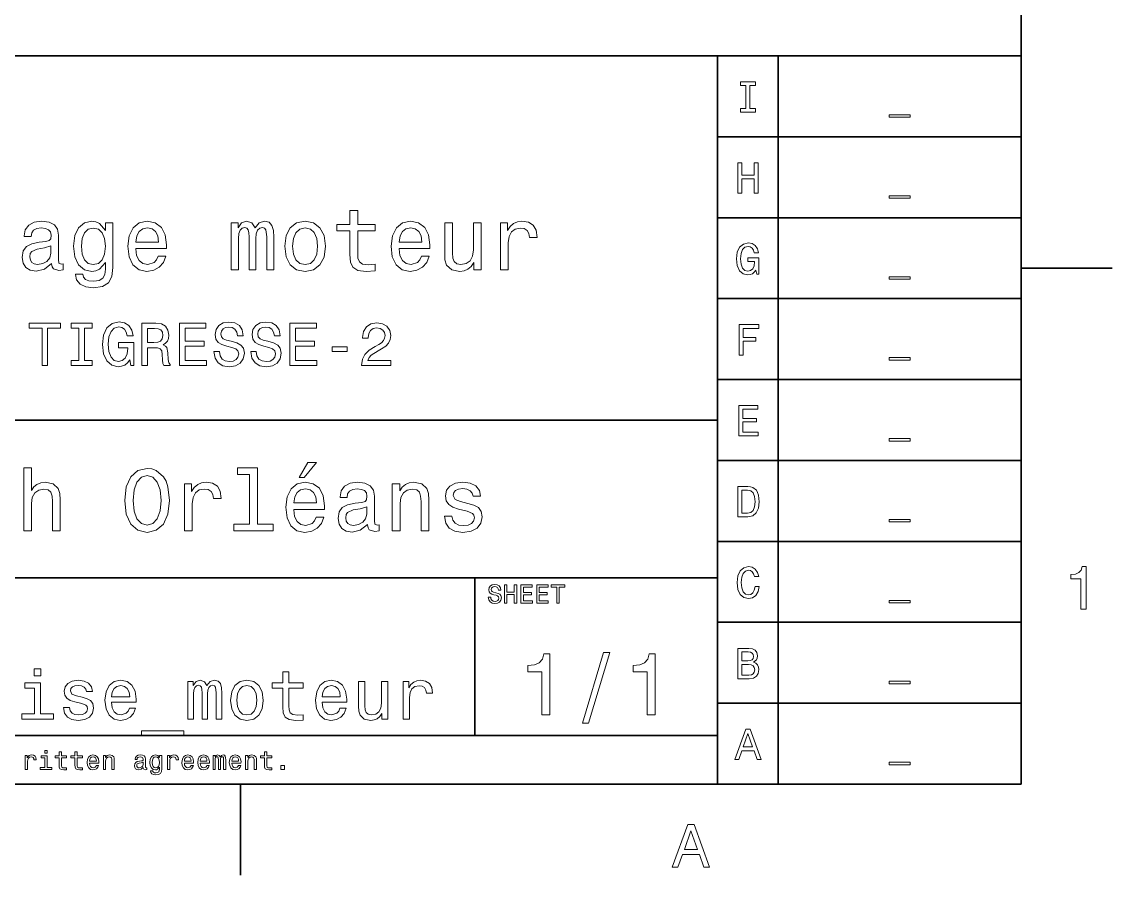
# Model space of a CAD drawing. Extents: x 0 to 297, y 0 to 210.
# Drawn here: x 204.7 to 294.5, y 2.5 to 72.8 of the extents above; entities that cross this region are included whole.
import ezdxf

# ---------------------------------------------------------------- set-up
doc = ezdxf.new("R2010")
doc.units = 0

msp = doc.modelspace()

# ---------------------------------------------------------------- linework, layer by layer
at = {"color": 7, "lineweight": 35}
for p, q in [((287, 10), (287, 200)), ((97, 70), (287, 70)), ((262, 10), (262, 70)), ((267, 10), (267, 70)), ((287, 70), (287, 10)), ((262, 63.333332), (287, 63.333332)), ((262, 56.666668), (287, 56.666668)), ((262, 50), (287, 50)), ((262, 43.333332), (287, 43.333332)), ((97, 40), (262, 40)), ((262, 36.666668), (287, 36.666668)), ((262, 30), (287, 30)), ((97, 27), (262, 27)), ((262, 23.333334), (287, 23.333334)), ((262, 16.666666), (287, 16.666666)), ((97, 14), (262, 14)), ((10, 10), (287, 10)), ((97, 10), (287, 10))]:
    msp.add_line(p, q, dxfattribs=at)
at = {"color": 7, "lineweight": 35, "ltscale": 0.1875}
for p, q in [((287, 52.5), (294.5, 52.5)), ((222.699997, 10), (222.699997, 2.5))]:
    msp.add_line(p, q, dxfattribs=at)
at = {"color": 7, "lineweight": 35, "ltscale": 0.325}
msp.add_line((242, 14), (242, 27), dxfattribs=at)
at = {"color": 7, "lineweight": 13}
for points in [[(264.33429, 65.659821), (263.873199, 65.659821), (263.873199, 65.357224), (265.126801, 65.357224), (265.126801, 65.659821), (264.66571, 65.659821), (264.66571, 67.554626), (265.126801, 67.554626), (265.126801, 67.857224), (263.873199, 67.857224), (263.873199, 67.554626), (264.33429, 67.554626)], [(276.132568, 65.140724), (276.132568, 64.938995), (277.867432, 64.938995), (277.867432, 65.140724)], [(263.664276, 58.690563), (263.999298, 58.690563), (263.999298, 59.864914), (265.000732, 59.864914), (265.000732, 58.690563), (265.332123, 58.690563), (265.332123, 61.190563), (265.000732, 61.190563), (265.000732, 60.171112), (263.999298, 60.171112), (263.999298, 61.190563), (263.664276, 61.190563)], [(276.132568, 58.474064), (276.132568, 58.272335), (277.867432, 58.272335), (277.867432, 58.474064)], [(231.719025, 55.579971), (231.719025, 53.64193), (231.762253, 53.015129), (231.963989, 52.582851), (232.367432, 52.330688), (233.05188, 52.244236), (233.801163, 52.280258), (233.801163, 52.827808), (233.253601, 52.78458), (232.7565, 52.842216), (232.489929, 53.022331), (232.374649, 53.324928), (232.353027, 53.75), (232.353027, 55.579971), (233.801163, 55.579971), (233.801163, 56.120316), (232.353027, 56.120316), (232.353027, 57.251438), (231.719025, 57.251438), (231.719025, 56.120316), (230.623932, 56.120316), (230.623932, 55.579971)], [(207.144104, 52.885445), (207.144104, 52.863831), (207.180115, 52.618874), (207.288193, 52.445965), (207.742081, 52.309078), (208.095108, 52.366714), (208.095108, 52.856628), (207.943817, 52.835014), (207.742081, 52.928673), (207.706055, 53.216858), (207.706055, 55.219738), (207.619598, 55.731266), (207.367447, 56.091496), (206.927963, 56.307636), (206.308365, 56.386887), (205.703171, 56.30043), (205.256485, 56.055473), (204.97551, 55.67363), (204.881851, 55.169308), (204.881851, 55.12608), (205.451019, 55.12608), (205.50145, 55.428673), (205.659943, 55.64481), (205.919312, 55.774494), (206.286743, 55.824928), (206.639771, 55.788902), (206.891937, 55.680836), (207.043243, 55.493515), (207.093658, 55.23415), (207.06485, 54.931557), (206.94957, 54.780258), (206.661392, 54.708214), (206.121048, 54.650574), (205.50145, 54.520893), (205.061966, 54.290344), (204.802597, 53.930115), (204.723358, 53.396973), (204.795395, 52.921467), (205.018738, 52.568443), (205.378967, 52.3451), (205.876083, 52.26585), (206.546112, 52.417145)], [(212.194534, 52.554031), (212.194534, 56.25), (211.58934, 56.25), (211.58934, 55.623199), (211.092224, 56.19236), (210.789642, 56.336452), (210.451019, 56.386887), (209.838623, 56.242794), (209.363129, 55.839336), (209.053314, 55.190922), (208.945251, 54.319164), (209.053314, 53.440201), (209.363129, 52.791786), (209.838623, 52.381123), (210.451019, 52.244236), (210.796844, 52.294666), (211.085022, 52.424351), (211.58934, 52.971901), (211.58934, 52.424351), (211.531708, 51.992073), (211.373199, 51.682274), (211.070618, 51.502159), (210.61673, 51.437317), (210.220474, 51.480545), (209.939484, 51.588615), (209.773788, 51.775936), (209.723358, 52.028095), (209.110962, 52.028095), (209.110962, 51.999279), (209.20462, 51.538181), (209.492798, 51.19236), (209.953903, 50.969017), (210.580704, 50.889767), (211.329987, 50.997837), (211.827103, 51.30043), (212.108078, 51.826366)], [(209.600876, 54.319164), (209.66571, 54.960373), (209.860229, 55.435879), (210.162827, 55.716858), (210.566284, 55.817722), (210.991364, 55.716858), (211.308365, 55.435879), (211.502899, 54.960373), (211.574936, 54.319164), (211.502899, 53.663544), (211.308365, 53.195244), (210.991364, 52.907059), (210.566284, 52.8134), (210.162827, 52.907059), (209.860229, 53.195244), (209.66571, 53.67075)], [(214.074936, 54.131844), (216.610962, 54.131844), (216.618164, 54.427231), (216.502899, 55.255764), (216.185883, 55.875359), (215.681564, 56.25), (215.011536, 56.386887), (214.355927, 56.242794), (213.851593, 55.839336), (213.52739, 55.183716), (213.412109, 54.319164), (213.520187, 53.432995), (213.844391, 52.78458), (214.341507, 52.381123), (214.989929, 52.244236), (215.55188, 52.337894), (216.01297, 52.582851), (216.351593, 52.971901), (216.546112, 53.490631), (215.919312, 53.490631), (215.789642, 53.20245), (215.60231, 52.986309), (215.069168, 52.8134), (214.658508, 52.892651), (214.348709, 53.14481), (214.146988, 53.555473), (214.074936, 54.110229)], [(214.074936, 54.664986), (214.15419, 55.162102), (214.348709, 55.529537), (214.644104, 55.75288), (215.033142, 55.83213), (215.414993, 55.75288), (215.710388, 55.529537), (215.890503, 55.162102), (215.955338, 54.664986)], [(221.942383, 52.381123), (222.52594, 52.381123), (222.52594, 54.967579), (222.561981, 55.356628), (222.670044, 55.637608), (222.835754, 55.803314), (223.05188, 55.868153), (223.224792, 55.810516), (223.340073, 55.666424), (223.397705, 55.421467), (223.419312, 55.09726), (223.419312, 52.381123), (223.966873, 52.381123), (223.966873, 54.967579), (224.002899, 55.349422), (224.110962, 55.630402), (224.283875, 55.803314), (224.500015, 55.868153), (224.672913, 55.810516), (224.788208, 55.666424), (224.860245, 55.09726), (224.860245, 52.381123), (225.443817, 52.381123), (225.443817, 55.054031), (225.407791, 55.608788), (225.292511, 56.033859), (225.061981, 56.293228), (224.687332, 56.386887), (224.247849, 56.242794), (223.909241, 55.824928), (223.64267, 56.235588), (223.195984, 56.386887), (222.785309, 56.242794), (222.504333, 55.839336), (222.504333, 56.25), (221.942383, 56.25)], [(226.344391, 54.311958), (226.459656, 53.432995), (226.791077, 52.78458), (227.317017, 52.381123), (228.023071, 52.244236), (228.721909, 52.381123), (229.247849, 52.777374), (229.579254, 53.425793), (229.701736, 54.311958), (229.579254, 55.190922), (229.247849, 55.846542), (228.721909, 56.242794), (228.023071, 56.386887), (227.317017, 56.242794), (226.791077, 55.839336), (226.459656, 55.190922)], [(226.992798, 54.319164), (227.057648, 54.967579), (227.259369, 55.435879), (227.583588, 55.72406), (228.023071, 55.824928), (228.455353, 55.72406), (228.779541, 55.443081), (228.981277, 54.967579), (229.053314, 54.319164), (228.981277, 53.663544), (228.779541, 53.188038), (228.455353, 52.899853), (228.023071, 52.806194), (227.583588, 52.899853), (227.259369, 53.188038), (227.057648, 53.663544)], [(235.760803, 54.131844), (238.296844, 54.131844), (238.304047, 54.427231), (238.188766, 55.255764), (237.871765, 55.875359), (237.367432, 56.25), (236.697418, 56.386887), (236.041794, 56.242794), (235.537476, 55.839336), (235.213257, 55.183716), (235.097992, 54.319164), (235.206055, 53.432995), (235.530273, 52.78458), (236.027374, 52.381123), (236.675797, 52.244236), (237.237762, 52.337894), (237.698853, 52.582851), (238.037476, 52.971901), (238.231995, 53.490631), (237.605194, 53.490631), (237.47551, 53.20245), (237.288193, 52.986309), (236.755051, 52.8134), (236.344391, 52.892651), (236.034576, 53.14481), (235.832855, 53.555473), (235.760803, 54.110229)], [(235.760803, 54.664986), (235.840057, 55.162102), (236.034576, 55.529537), (236.329987, 55.75288), (236.719025, 55.83213), (237.100861, 55.75288), (237.396255, 55.529537), (237.576385, 55.162102), (237.641205, 54.664986)], [(242.52594, 56.25), (241.891937, 56.25), (241.891937, 54.016571), (241.819885, 53.497837), (241.610962, 53.123196), (241.286743, 52.892651), (240.861664, 52.820602), (240.523056, 52.878242), (240.306915, 53.051151), (240.184448, 53.346542), (240.155624, 53.764408), (240.155624, 56.25), (239.521606, 56.25), (239.521606, 53.706772), (239.543228, 53.195244), (239.680115, 52.770172), (240.097992, 52.381123), (240.768005, 52.244236), (241.128235, 52.294666), (241.438049, 52.424351), (241.70462, 52.647694), (241.920746, 52.971901), (241.920746, 52.381123), (242.52594, 52.381123)], [(244.118164, 52.381123), (244.752167, 52.381123), (244.752167, 54.592937), (244.817001, 55.12608), (245.011536, 55.507923), (245.328522, 55.738472), (245.753601, 55.817722), (246.070602, 55.767288), (246.30835, 55.623199), (246.452454, 55.378242), (246.502884, 55.046829), (247.144104, 55.046829), (247.057648, 55.630402), (246.819885, 56.048271), (246.42363, 56.30043), (245.883286, 56.386887), (245.515854, 56.32925), (245.198853, 56.185158), (244.917877, 55.940201), (244.694519, 55.608788), (244.694519, 56.25), (244.118164, 56.25)], [(207.072052, 53.735588), (206.985596, 53.36095), (206.755051, 53.072765), (206.409225, 52.885445), (205.984161, 52.820602), (205.710388, 52.856628), (205.515854, 52.971901), (205.393372, 53.17363), (205.357361, 53.454609), (205.386169, 53.706772), (205.50145, 53.886887), (205.96254, 54.088615), (206.546112, 54.175072), (207.072052, 54.34798)], [(265.159241, 52.35891), (265.220459, 52.023895), (265.400574, 52.023895), (265.400574, 53.37476), (264.489197, 53.37476), (264.489197, 53.068565), (265.051147, 53.068565), (265.051147, 53.046951), (265.007935, 52.715538), (264.89267, 52.470581), (264.716156, 52.315681), (264.496399, 52.265251), (264.251434, 52.33009), (264.060516, 52.524616), (263.938049, 52.845222), (263.894806, 53.284702), (263.934448, 53.720581), (264.056915, 54.041187), (264.251434, 54.23571), (264.514404, 54.304153), (264.694519, 54.268131), (264.842224, 54.167267), (264.950287, 53.997959), (265.011536, 53.771015), (265.368164, 53.771015), (265.274506, 54.116837), (265.097992, 54.376202), (264.849426, 54.534702), (264.536041, 54.592339), (264.125366, 54.502281), (263.815552, 54.239311), (263.617432, 53.825047), (263.548981, 53.273895), (263.617432, 52.719139), (263.815552, 52.304874), (264.107361, 52.041908), (264.474792, 51.955452), (264.680115, 51.984268), (264.863831, 52.056316), (265.022339, 52.182396)], [(276.132568, 51.807396), (276.132568, 51.605667), (277.867432, 51.605667), (277.867432, 51.807396)], [(206.351105, 44.483429), (206.815094, 44.483429), (206.815094, 47.559799), (207.874176, 47.559799), (207.874176, 47.983429), (205.286987, 47.983429), (205.286987, 47.559799), (206.351105, 47.559799)], [(209.387131, 44.907059), (208.741608, 44.907059), (208.741608, 44.483429), (210.496643, 44.483429), (210.496643, 44.907059), (209.851105, 44.907059), (209.851105, 47.559799), (210.496643, 47.559799), (210.496643, 47.983429), (208.741608, 47.983429), (208.741608, 47.559799), (209.387131, 47.559799)], [(213.578064, 44.95245), (213.663788, 44.483429), (213.915955, 44.483429), (213.915955, 46.374638), (212.640015, 46.374638), (212.640015, 45.945965), (213.426758, 45.945965), (213.426758, 45.915707), (213.366241, 45.451729), (213.204865, 45.108788), (212.957733, 44.89193), (212.650101, 44.821323), (212.307159, 44.912102), (212.039871, 45.184437), (211.868408, 45.633286), (211.807892, 46.248558), (211.863358, 46.858788), (212.034821, 47.307636), (212.307159, 47.579971), (212.675323, 47.675793), (212.927475, 47.625359), (213.134247, 47.48415), (213.285553, 47.247116), (213.371277, 46.929394), (213.87056, 46.929394), (213.739441, 47.413544), (213.492325, 47.776657), (213.144333, 47.998558), (212.705582, 48.07925), (212.130646, 47.953171), (211.69693, 47.585014), (211.419556, 47.005043), (211.32373, 46.233429), (211.419556, 45.456772), (211.69693, 44.876801), (212.105438, 44.508644), (212.619843, 44.387608), (212.907303, 44.427952), (213.16452, 44.528816), (213.386414, 44.70533)], [(214.566528, 44.483429), (215.035553, 44.483429), (215.035553, 45.961094), (215.514648, 45.961094), (215.867676, 45.945965), (216.089584, 45.875359), (216.210617, 45.708935), (216.261047, 45.411385), (216.28627, 44.957493), (216.316528, 44.659943), (216.377045, 44.483429), (216.906586, 44.483429), (216.906586, 44.57925), (216.790588, 44.720459), (216.750244, 44.982708), (216.714935, 45.54755), (216.629211, 45.966137), (216.513214, 46.097263), (216.331665, 46.193085), (216.533386, 46.319164), (216.674591, 46.495678), (216.765381, 46.717579), (216.795639, 46.984871), (216.725037, 47.408501), (216.5233, 47.726223), (216.190445, 47.917866), (215.736557, 47.983429), (214.566528, 47.983429)], [(217.668121, 44.483429), (219.887131, 44.483429), (219.887131, 44.907059), (218.13208, 44.907059), (218.13208, 46.09222), (219.695496, 46.09222), (219.695496, 46.510807), (218.13208, 46.510807), (218.13208, 47.559799), (219.846786, 47.559799), (219.846786, 47.983429), (217.668121, 47.983429)], [(220.966385, 45.638329), (220.507446, 45.638329), (220.608307, 45.103745), (220.860474, 44.710373), (221.24881, 44.473343), (221.7733, 44.387608), (222.292755, 44.4683), (222.681076, 44.690201), (222.928192, 45.038185), (223.018982, 45.497116), (222.943329, 45.910664), (222.731506, 46.177952), (222.38858, 46.354465), (221.929642, 46.485592), (221.53627, 46.581413), (221.279068, 46.692364), (221.132813, 46.853745), (221.087418, 47.105907), (221.132813, 47.332851), (221.263931, 47.504322), (221.465668, 47.620316), (221.743042, 47.660664), (222.025452, 47.610229), (222.24736, 47.474064), (222.393616, 47.247116), (222.464218, 46.93948), (222.923157, 46.93948), (222.923157, 46.949566), (222.842468, 47.42363), (222.605438, 47.776657), (222.232239, 47.998558), (221.727905, 48.074207), (221.274017, 47.998558), (220.92099, 47.786743), (220.694046, 47.458935), (220.613358, 47.035301), (220.678925, 46.657059), (220.87056, 46.399857), (221.173157, 46.228386), (221.5867, 46.097263), (221.995209, 45.981266), (222.302841, 45.870316), (222.489441, 45.708935), (222.554993, 45.446686), (222.494476, 45.179394), (222.338135, 44.977665), (222.101105, 44.851585), (221.793472, 44.811237), (221.450531, 44.866714), (221.188293, 45.028099), (221.021851, 45.290344)], [(224.002411, 45.638329), (223.543472, 45.638329), (223.644333, 45.103745), (223.8965, 44.710373), (224.284821, 44.473343), (224.809326, 44.387608), (225.328766, 44.4683), (225.717102, 44.690201), (225.964218, 45.038185), (226.054993, 45.497116), (225.979355, 45.910664), (225.767532, 46.177952), (225.424591, 46.354465), (224.965668, 46.485592), (224.572296, 46.581413), (224.315094, 46.692364), (224.168823, 46.853745), (224.123444, 47.105907), (224.168823, 47.332851), (224.299957, 47.504322), (224.501678, 47.620316), (224.779053, 47.660664), (225.061478, 47.610229), (225.283386, 47.474064), (225.429642, 47.247116), (225.500244, 46.93948), (225.959183, 46.93948), (225.959183, 46.949566), (225.878479, 47.42363), (225.641449, 47.776657), (225.26825, 47.998558), (224.763931, 48.074207), (224.310043, 47.998558), (223.957016, 47.786743), (223.730072, 47.458935), (223.649384, 47.035301), (223.714935, 46.657059), (223.906586, 46.399857), (224.209183, 46.228386), (224.622726, 46.097263), (225.031219, 45.981266), (225.338867, 45.870316), (225.525452, 45.708935), (225.591019, 45.446686), (225.530502, 45.179394), (225.374161, 44.977665), (225.137131, 44.851585), (224.829498, 44.811237), (224.486557, 44.866714), (224.224304, 45.028099), (224.057877, 45.290344)], [(226.776184, 44.483429), (228.995209, 44.483429), (228.995209, 44.907059), (227.240158, 44.907059), (227.240158, 46.09222), (228.803558, 46.09222), (228.803558, 46.510807), (227.240158, 46.510807), (227.240158, 47.559799), (228.954849, 47.559799), (228.954849, 47.983429), (226.776184, 47.983429)], [(232.676758, 44.483429), (235.082367, 44.483429), (235.082367, 44.917145), (233.181076, 44.917145), (233.286987, 45.154179), (233.468536, 45.350864), (234.028336, 45.708935), (234.325897, 45.860229), (234.658737, 46.077087), (234.895782, 46.32925), (235.031937, 46.626801), (235.082367, 46.964699), (234.996643, 47.388329), (234.759613, 47.72118), (234.3965, 47.932999), (233.927475, 48.008644), (233.443329, 47.922909), (233.075165, 47.685879), (232.838135, 47.307636), (232.757446, 46.808357), (232.757446, 46.737751), (233.216385, 46.737751), (233.216385, 46.778099), (233.261765, 47.121037), (233.397934, 47.373199), (233.614792, 47.53458), (233.902252, 47.590057), (234.194763, 47.539623), (234.411621, 47.413544), (234.552826, 47.216858), (234.603271, 46.969742), (234.567963, 46.737751), (234.472137, 46.541065), (234.31076, 46.369595), (234.088852, 46.2183), (233.791306, 46.056915), (233.297073, 45.744236), (232.949097, 45.411385), (232.74231, 45.007923), (232.676758, 44.498558)], [(263.761536, 45.357231), (264.096558, 45.357231), (264.096558, 46.506367), (265.148407, 46.506367), (265.148407, 46.805359), (264.096558, 46.805359), (264.096558, 47.554638), (265.389771, 47.554638), (265.389771, 47.857231), (263.761536, 47.857231)], [(215.605438, 47.554756), (215.913071, 47.524494), (216.129929, 47.428673), (216.266098, 47.252159), (216.311493, 46.974785), (216.261047, 46.682278), (216.124878, 46.505764), (215.892899, 46.414986), (215.57518, 46.389771), (215.035553, 46.389771), (215.035553, 47.554756)], [(230.261047, 45.638329), (231.481506, 45.638329), (231.481506, 46.036743), (230.261047, 46.036743)], [(276.132568, 45.140732), (276.132568, 44.939003), (277.867432, 44.939003), (277.867432, 45.140732)], [(263.74353, 38.690563), (265.328522, 38.690563), (265.328522, 38.993156), (264.074921, 38.993156), (264.074921, 39.839699), (265.19165, 39.839699), (265.19165, 40.138691), (264.074921, 40.138691), (264.074921, 40.88797), (265.299713, 40.88797), (265.299713, 41.190563), (263.74353, 41.190563)], [(276.132568, 38.474064), (276.132568, 38.272335), (277.867432, 38.272335), (277.867432, 38.474064)], [(204.845825, 30.881124), (205.479828, 30.881124), (205.479828, 33.114555), (205.544678, 33.62608), (205.753601, 34.000721), (206.07782, 34.23127), (206.510086, 34.317722), (206.855911, 34.245678), (207.072052, 34.051155), (207.180115, 33.726944), (207.216141, 33.29467), (207.216141, 30.881124), (207.850143, 30.881124), (207.850143, 33.424351), (207.82132, 33.935879), (207.69165, 34.36095), (207.266571, 34.75), (206.603745, 34.886887), (206.243515, 34.836456), (205.933716, 34.69957), (205.674347, 34.483429), (205.479828, 34.188042), (205.479828, 36.054035), (204.845825, 36.054035)], [(213.159943, 33.381126), (213.289627, 32.257206), (213.664276, 31.428675), (214.247849, 30.917147), (215.011536, 30.744236), (215.768021, 30.917147), (216.358795, 31.428675), (216.726227, 32.257206), (216.863113, 33.381126), (216.726227, 34.497841), (216.567734, 34.951729), (216.358795, 35.32637), (215.768021, 35.837898), (215.407791, 35.967579), (215.011536, 36.018013), (214.240631, 35.837898), (213.657074, 35.333572), (213.289627, 34.505043)], [(223.455338, 35.520893), (223.455338, 31.414267), (222.151306, 31.414267), (222.151306, 30.881124), (225.386169, 30.881124), (225.386169, 31.414267), (224.08934, 31.414267), (224.08934, 36.054035), (222.461105, 36.054035), (222.461105, 35.520893)], [(227.52594, 35.275936), (227.951019, 35.275936), (228.952454, 36.500721), (228.246399, 36.500721)], [(213.851593, 33.381126), (213.930847, 34.252884), (214.168594, 34.894093), (214.536026, 35.283142), (215.011536, 35.420029), (215.479828, 35.283142), (215.84726, 34.886887), (216.085022, 34.245678), (216.171478, 33.381126), (216.085022, 32.509365), (215.84726, 31.868156), (215.479828, 31.479107), (215.011536, 31.349424), (214.536026, 31.479107), (214.168594, 31.868156), (213.930847, 32.502163)], [(218.095108, 30.881124), (218.729111, 30.881124), (218.729111, 33.092941), (218.793961, 33.62608), (218.98848, 34.007927), (219.305481, 34.238472), (219.73056, 34.317722), (220.047562, 34.267292), (220.285309, 34.123199), (220.429398, 33.878242), (220.479828, 33.546829), (221.121048, 33.546829), (221.034592, 34.130405), (220.796844, 34.548271), (220.400589, 34.800434), (219.860229, 34.886887), (219.492798, 34.82925), (219.175797, 34.685158), (218.894821, 34.440201), (218.671478, 34.108791), (218.671478, 34.75), (218.095108, 34.75)], [(227.086456, 32.631844), (229.622498, 32.631844), (229.6297, 32.927235), (229.51442, 33.755764), (229.197418, 34.375362), (228.693085, 34.75), (228.023071, 34.886887), (227.367447, 34.742798), (226.863129, 34.339336), (226.53891, 33.68372), (226.423645, 32.819164), (226.531708, 31.932999), (226.855927, 31.284582), (227.353027, 30.881124), (228.00145, 30.744236), (228.563416, 30.837896), (229.024506, 31.082853), (229.363129, 31.471903), (229.557648, 31.990635), (228.930847, 31.990635), (228.801163, 31.70245), (228.613846, 31.486311), (228.080704, 31.3134), (227.670044, 31.392653), (227.360229, 31.644814), (227.158508, 32.055477), (227.086456, 32.610229)], [(227.086456, 33.164986), (227.16571, 33.662106), (227.360229, 34.029541), (227.65564, 34.252884), (228.044678, 34.332134), (228.426514, 34.252884), (228.721909, 34.029541), (228.902039, 33.662106), (228.966858, 33.164986)], [(233.167145, 31.385447), (233.167145, 31.363834), (233.203186, 31.118877), (233.311249, 30.945967), (233.765137, 30.809078), (234.118164, 30.866714), (234.118164, 31.356628), (233.966858, 31.335014), (233.765137, 31.428675), (233.729111, 31.71686), (233.729111, 33.719742), (233.64267, 34.23127), (233.390503, 34.591499), (232.951019, 34.807636), (232.331421, 34.886887), (231.726227, 34.800434), (231.279541, 34.555477), (230.998566, 34.17363), (230.904907, 33.669308), (230.904907, 33.62608), (231.47406, 33.62608), (231.524506, 33.928677), (231.683014, 34.144814), (231.942368, 34.274498), (232.309814, 34.324928), (232.662842, 34.288906), (232.914993, 34.180836), (233.066284, 33.993515), (233.11673, 33.73415), (233.087906, 33.431557), (232.972626, 33.280258), (232.684448, 33.208214), (232.144104, 33.150578), (231.524506, 33.020893), (231.085022, 32.790348), (230.825653, 32.430115), (230.746399, 31.896975), (230.818451, 31.421471), (231.041794, 31.068445), (231.402023, 30.845102), (231.899139, 30.76585), (232.569183, 30.917147)], [(235.206055, 30.881124), (235.840057, 30.881124), (235.840057, 33.114555), (235.904907, 33.62608), (236.113831, 34.000721), (236.438049, 34.23127), (236.870331, 34.317722), (237.216141, 34.245678), (237.432281, 34.051155), (237.540344, 33.726944), (237.576385, 33.29467), (237.576385, 30.881124), (238.210388, 30.881124), (238.210388, 33.424351), (238.181564, 33.935879), (238.05188, 34.36095), (237.626801, 34.75), (236.963989, 34.886887), (236.596558, 34.836456), (236.286743, 34.69957), (236.020172, 34.469021), (235.811249, 34.159222), (235.811249, 34.75), (235.206055, 34.75)], [(241.438049, 33.136169), (240.825653, 33.280258), (240.371765, 33.445965), (240.220459, 33.784584), (240.263702, 34.022335), (240.414978, 34.195244), (240.659943, 34.303314), (241.01297, 34.346542), (241.351593, 34.303314), (241.618164, 34.17363), (241.791077, 33.979107), (241.863113, 33.719742), (242.482712, 33.719742), (242.482712, 33.73415), (242.374634, 34.20245), (242.079254, 34.569885), (241.618164, 34.800434), (241.01297, 34.886887), (240.400574, 34.800434), (239.953888, 34.562679), (239.672913, 34.209656), (239.586456, 33.76297), (239.651306, 33.330692), (239.853027, 33.028099), (240.184448, 32.811958), (240.667145, 32.660664), (241.373199, 32.487751), (241.805481, 32.307636), (241.920746, 32.163544), (241.963989, 31.947407), (241.899139, 31.680836), (241.726227, 31.479107), (241.445251, 31.349424), (241.070618, 31.306196), (240.674347, 31.349424), (240.386169, 31.500721), (240.19165, 31.745678), (240.112396, 32.084293), (239.5, 32.084293), (239.600861, 31.507925), (239.896255, 31.090057), (240.364563, 30.837896), (241.01297, 30.744236), (241.690216, 30.837896), (242.187317, 31.090057), (242.489914, 31.493517), (242.597992, 32.019455), (242.518738, 32.473343), (242.295395, 32.783142), (241.927948, 32.984871)], [(264.496399, 34.523895), (263.664276, 34.523895), (263.664276, 32.023895), (264.496399, 32.023895), (264.889038, 32.103146), (265.180847, 32.344501), (265.360962, 32.737152), (265.425812, 33.273895), (265.368164, 33.821445), (265.296112, 34.037582), (265.195251, 34.210495), (264.903473, 34.444645), (264.712555, 34.502281)], [(264.471191, 34.224903), (264.744965, 34.170868), (264.932281, 34.005165), (265.043945, 33.709774), (265.079987, 33.273895), (265.040344, 32.852425), (264.92868, 32.557037), (264.737762, 32.380524), (264.471191, 32.322887), (263.999298, 32.322887), (263.999298, 34.224903)], [(233.095108, 32.235592), (233.008652, 31.860952), (232.778107, 31.572767), (232.432281, 31.385447), (232.007202, 31.320606), (231.733429, 31.356628), (231.53891, 31.471903), (231.416443, 31.673632), (231.380402, 31.954611), (231.409241, 32.206772), (231.524506, 32.386887), (231.985596, 32.588615), (232.569183, 32.675072), (233.095108, 32.847984)], [(276.132568, 31.807396), (276.132568, 31.605667), (277.867432, 31.605667), (277.867432, 31.807396)], [(265.083588, 26.286623), (265.011536, 25.984028), (264.89267, 25.767891), (264.726959, 25.634605), (264.53244, 25.591377), (264.298279, 25.656219), (264.114563, 25.850742), (263.992065, 26.167746), (263.952454, 26.607227), (263.992065, 27.043106), (264.110962, 27.363712), (264.294678, 27.558235), (264.53244, 27.62668), (264.705322, 27.590656), (264.853027, 27.489792), (264.968292, 27.327688), (265.047546, 27.104345), (265.389771, 27.104345), (265.281708, 27.446564), (265.094391, 27.705931), (264.838623, 27.868034), (264.53244, 27.925671), (264.150574, 27.835613), (263.858795, 27.583452), (263.671478, 27.169188), (263.606628, 26.607227), (263.671478, 26.045267), (263.858795, 25.631002), (264.150574, 25.375238), (264.53244, 25.288784), (264.867432, 25.357227), (265.137604, 25.548149), (265.328522, 25.861549), (265.429413, 26.286623)], [(291.909241, 24.416786), (292.368164, 24.416786), (292.368164, 27.942001), (292.025208, 27.942001), (291.934448, 27.634365), (291.752899, 27.427593), (291.475525, 27.306557), (291.092224, 27.266211), (291.092224, 26.90814), (291.909241, 26.90814)], [(243.309082, 25.413544), (243.112396, 25.413544), (243.155624, 25.184437), (243.263687, 25.015848), (243.430115, 24.914265), (243.654892, 24.87752), (243.877518, 24.912102), (244.043945, 25.007204), (244.149857, 25.15634), (244.188766, 25.353025), (244.156342, 25.530258), (244.065567, 25.644812), (243.918594, 25.720461), (243.721909, 25.776655), (243.553314, 25.817722), (243.443085, 25.865273), (243.380402, 25.934437), (243.360947, 26.042505), (243.380402, 26.139769), (243.4366, 26.213255), (243.523056, 26.262968), (243.641937, 26.280258), (243.76297, 26.258644), (243.858063, 26.200287), (243.920746, 26.103025), (243.951004, 25.97118), (244.14769, 25.97118), (244.14769, 25.975504), (244.113113, 26.178673), (244.01152, 26.329969), (243.851578, 26.425072), (243.635452, 26.457491), (243.440918, 26.425072), (243.289627, 26.334293), (243.192368, 26.193804), (243.157776, 26.012247), (243.185883, 25.850143), (243.268005, 25.739912), (243.39769, 25.666426), (243.574921, 25.610229), (243.75, 25.560518), (243.881851, 25.512968), (243.961823, 25.443804), (243.989914, 25.331411), (243.963974, 25.216858), (243.896973, 25.130402), (243.795395, 25.076368), (243.663544, 25.059076), (243.516571, 25.082851), (243.404175, 25.152016), (243.332855, 25.264408)], [(244.450287, 24.918587), (244.651291, 24.918587), (244.651291, 25.623198), (245.252167, 25.623198), (245.252167, 24.918587), (245.451004, 24.918587), (245.451004, 26.418587), (245.252167, 26.418587), (245.252167, 25.806915), (244.651291, 25.806915), (244.651291, 26.418587), (244.450287, 26.418587)], [(245.798996, 24.918587), (246.75, 24.918587), (246.75, 25.100143), (245.997833, 25.100143), (245.997833, 25.608068), (246.667862, 25.608068), (246.667862, 25.787462), (245.997833, 25.787462), (245.997833, 26.23703), (246.732712, 26.23703), (246.732712, 26.418587), (245.798996, 26.418587)], [(247.100143, 24.918587), (248.051147, 24.918587), (248.051147, 25.100143), (247.298996, 25.100143), (247.298996, 25.608068), (247.969025, 25.608068), (247.969025, 25.787462), (247.298996, 25.787462), (247.298996, 26.23703), (248.033859, 26.23703), (248.033859, 26.418587), (247.100143, 26.418587)], [(248.755768, 24.918587), (248.954605, 24.918587), (248.954605, 26.23703), (249.408508, 26.23703), (249.408508, 26.418587), (248.299713, 26.418587), (248.299713, 26.23703), (248.755768, 26.23703)], [(276.132568, 25.14073), (276.132568, 24.939001), (277.867432, 24.939001), (277.867432, 25.14073)], [(247.533142, 15.700288), (248.188751, 15.700288), (248.188751, 20.736311), (247.698837, 20.736311), (247.569153, 20.296829), (247.309799, 20.00144), (246.913544, 19.828529), (246.365997, 19.770893), (246.365997, 19.259365), (247.533142, 19.259365)], [(250.876083, 15.030259), (251.373199, 15.030259), (253.116714, 20.837175), (252.612381, 20.837175)], [(256.207489, 15.700288), (256.863098, 15.700288), (256.863098, 20.736311), (256.373199, 20.736311), (256.2435, 20.296829), (255.984146, 20.00144), (255.587891, 19.828529), (255.040344, 19.770893), (255.040344, 19.259365), (256.207489, 19.259365)], [(264.950287, 20.041426), (265.202454, 20.250359), (265.267303, 20.39085), (265.28891, 20.563761), (265.242065, 20.833933), (265.101593, 21.028458), (264.874634, 21.147333), (264.557648, 21.190561), (263.667877, 21.190561), (263.667877, 18.690561), (264.608063, 18.690561), (264.943085, 18.740993), (265.19165, 18.888687), (265.346558, 19.122837), (265.400574, 19.43984), (265.368164, 19.652376), (265.281708, 19.82889), (265.141205, 19.958572)], [(264.489197, 20.153097), (263.999298, 20.153097), (263.999298, 20.891569), (264.518005, 20.891569), (264.712555, 20.869957), (264.849426, 20.805115), (264.932281, 20.693443), (264.96109, 20.527737), (264.92868, 20.36203), (264.842224, 20.246758), (264.694519, 20.174711)], [(264.568451, 18.989553), (263.999298, 18.989553), (263.999298, 19.850504), (264.536041, 19.850504), (264.76297, 19.825287), (264.925079, 19.74964), (265.022339, 19.619957), (265.054749, 19.432636), (265.022339, 19.234509), (264.932281, 19.097622), (264.780975, 19.014769)], [(206.253601, 19.498558), (205.717575, 19.498558), (205.717575, 18.92219), (206.253601, 18.92219)], [(226.184448, 17.919308), (226.184448, 16.368876), (226.219025, 15.867435), (226.380402, 15.521614), (226.703171, 15.319884), (227.250732, 15.25072), (227.850159, 15.279539), (227.850159, 15.717579), (227.412109, 15.682997), (227.014404, 15.729107), (226.801147, 15.873199), (226.708939, 16.115274), (226.69165, 16.455332), (226.69165, 17.919308), (227.850159, 17.919308), (227.850159, 18.351585), (226.69165, 18.351585), (226.69165, 19.256485), (226.184448, 19.256485), (226.184448, 18.351585), (225.30835, 18.351585), (225.30835, 17.919308)], [(206.236313, 15.786743), (206.236313, 18.351585), (204.933716, 18.351585), (204.933716, 17.919308), (205.729095, 17.919308), (205.729095, 15.786743), (204.691635, 15.786743), (204.691635, 15.36023), (207.285294, 15.36023), (207.285294, 15.786743)], [(209.671478, 17.164265), (209.181549, 17.279539), (208.818451, 17.412104), (208.697403, 17.682997), (208.731995, 17.873199), (208.853027, 18.011528), (209.048981, 18.097982), (209.331421, 18.132565), (209.602295, 18.097982), (209.815552, 17.994236), (209.953888, 17.838617), (210.011536, 17.631124), (210.507202, 17.631124), (210.507202, 17.642651), (210.420746, 18.01729), (210.184433, 18.311239), (209.815552, 18.495678), (209.331421, 18.564842), (208.841492, 18.495678), (208.484146, 18.305475), (208.259369, 18.023054), (208.190201, 17.665707), (208.242065, 17.319885), (208.403458, 17.07781), (208.668579, 16.9049), (209.054749, 16.783861), (209.619598, 16.645533), (209.965424, 16.50144), (210.057632, 16.386168), (210.092224, 16.213257), (210.040344, 16), (209.902008, 15.838616), (209.677231, 15.73487), (209.377518, 15.700288), (209.060516, 15.73487), (208.829971, 15.855907), (208.674347, 16.051872), (208.610947, 16.322767), (208.121033, 16.322767), (208.201721, 15.861671), (208.438034, 15.527377), (208.812683, 15.325648), (209.331421, 15.25072), (209.873199, 15.325648), (210.270889, 15.527377), (210.51297, 15.850144), (210.599426, 16.270893), (210.536011, 16.634007), (210.357346, 16.881844), (210.0634, 17.043228)], [(212.069153, 16.760807), (214.097992, 16.760807), (214.103745, 16.997118), (214.011536, 17.659943), (213.757935, 18.155619), (213.354462, 18.455332), (212.818451, 18.564842), (212.293945, 18.449568), (211.890488, 18.126801), (211.631134, 17.602306), (211.53891, 16.910664), (211.625366, 16.201729), (211.884735, 15.682997), (212.28241, 15.36023), (212.801147, 15.25072), (213.250717, 15.325648), (213.619598, 15.521614), (213.890488, 15.832853), (214.046112, 16.247839), (213.544678, 16.247839), (213.440918, 16.01729), (213.291061, 15.84438), (212.864563, 15.706052), (212.536011, 15.769452), (212.288177, 15.971182), (212.126801, 16.299711), (212.069153, 16.743515)], [(212.069153, 17.187321), (212.132568, 17.585014), (212.288177, 17.878962), (212.524506, 18.057636), (212.835724, 18.121037), (213.141205, 18.057636), (213.377518, 17.878962), (213.521606, 17.585014), (213.573486, 17.187321)], [(218.363113, 15.36023), (218.829971, 15.36023), (218.829971, 17.429394), (218.858795, 17.740633), (218.945251, 17.965418), (219.07782, 18.097982), (219.250732, 18.149857), (219.389053, 18.103746), (219.481262, 17.988472), (219.527374, 17.792507), (219.544678, 17.533142), (219.544678, 15.36023), (219.982712, 15.36023), (219.982712, 17.429394), (220.011536, 17.734871), (220.097992, 17.959654), (220.236313, 18.097982), (220.409225, 18.149857), (220.547546, 18.103746), (220.639771, 17.988472), (220.697418, 17.533142), (220.697418, 15.36023), (221.164276, 15.36023), (221.164276, 17.498558), (221.135437, 17.942364), (221.043228, 18.282421), (220.858795, 18.489914), (220.559082, 18.564842), (220.207489, 18.449568), (219.9366, 18.115273), (219.723343, 18.443804), (219.365997, 18.564842), (219.037476, 18.449568), (218.812683, 18.126801), (218.812683, 18.455332), (218.363113, 18.455332)], [(221.884735, 16.9049), (221.976944, 16.201729), (222.242081, 15.682997), (222.662827, 15.36023), (223.227661, 15.25072), (223.786743, 15.36023), (224.207489, 15.677234), (224.472626, 16.195965), (224.570618, 16.9049), (224.472626, 17.608068), (224.207489, 18.132565), (223.786743, 18.449568), (223.227661, 18.564842), (222.662827, 18.449568), (222.242081, 18.126801), (221.976944, 17.608068)], [(222.403458, 16.910664), (222.455338, 17.429394), (222.616714, 17.804035), (222.876083, 18.034582), (223.227661, 18.115273), (223.573486, 18.034582), (223.832855, 17.809797), (223.994232, 17.429394), (224.05188, 16.910664), (223.994232, 16.386168), (223.832855, 16.005764), (223.573486, 15.775216), (223.227661, 15.700288), (222.876083, 15.775216), (222.616714, 16.005764), (222.455338, 16.386168)], [(229.417877, 16.760807), (231.446686, 16.760807), (231.452454, 16.997118), (231.360229, 17.659943), (231.106628, 18.155619), (230.703186, 18.455332), (230.167145, 18.564842), (229.642654, 18.449568), (229.239197, 18.126801), (228.979828, 17.602306), (228.887604, 16.910664), (228.97406, 16.201729), (229.233429, 15.682997), (229.631134, 15.36023), (230.149872, 15.25072), (230.599426, 15.325648), (230.968307, 15.521614), (231.239197, 15.832853), (231.394821, 16.247839), (230.893372, 16.247839), (230.789627, 16.01729), (230.639771, 15.84438), (230.213257, 15.706052), (229.884735, 15.769452), (229.636902, 15.971182), (229.47551, 16.299711), (229.417877, 16.743515)], [(229.417877, 17.187321), (229.481262, 17.585014), (229.636902, 17.878962), (229.873199, 18.057636), (230.184448, 18.121037), (230.489929, 18.057636), (230.726227, 17.878962), (230.870331, 17.585014), (230.922195, 17.187321)], [(234.829987, 18.455332), (234.322769, 18.455332), (234.322769, 16.668589), (234.265137, 16.253603), (234.097992, 15.953891), (233.838623, 15.769452), (233.498566, 15.711816), (233.227661, 15.757925), (233.054764, 15.896254), (232.956787, 16.132565), (232.933716, 16.466858), (232.933716, 18.455332), (232.426514, 18.455332), (232.426514, 16.42075), (232.443817, 16.011528), (232.553314, 15.67147), (232.887604, 15.36023), (233.423645, 15.25072), (233.711823, 15.291066), (233.959656, 15.394813), (234.172913, 15.573487), (234.345825, 15.832853), (234.345825, 15.36023), (234.829987, 15.36023)], [(236.10376, 15.36023), (236.610962, 15.36023), (236.610962, 17.129683), (236.662842, 17.556196), (236.818451, 17.861671), (237.072052, 18.04611), (237.412109, 18.10951), (237.66571, 18.069164), (237.855911, 17.95389), (237.971191, 17.757925), (238.011536, 17.492796), (238.524506, 17.492796), (238.455338, 17.959654), (238.265137, 18.293947), (237.948135, 18.495678), (237.515854, 18.564842), (237.221909, 18.518732), (236.968307, 18.403458), (236.74353, 18.207493), (236.56485, 17.942364), (236.56485, 18.455332), (236.10376, 18.455332)], [(276.132568, 18.474064), (276.132568, 18.272335), (277.867432, 18.272335), (277.867432, 18.474064)], [(214.553314, 14.403458), (214.553314, 14), (218.023056, 14), (218.023056, 14.403458)], [(263.404907, 12.023895), (263.736328, 12.023895), (263.999298, 12.758765), (264.997131, 12.758765), (265.260101, 12.023895), (265.598694, 12.023895), (264.683716, 14.527497), (264.316284, 14.527497)], [(264.114563, 13.064961), (264.5, 14.167267), (264.885437, 13.064961)], [(206.786804, 12.766211), (206.585785, 12.766211), (206.585785, 12.550073), (206.786804, 12.550073)], [(207.755096, 12.173991), (207.755096, 11.59258), (207.768066, 11.404539), (207.828583, 11.274856), (207.949615, 11.199207), (208.154953, 11.173271), (208.37973, 11.184078), (208.37973, 11.348343), (208.215469, 11.335375), (208.066345, 11.352666), (207.986359, 11.4067), (207.951782, 11.497478), (207.945297, 11.625), (207.945297, 12.173991), (208.37973, 12.173991), (208.37973, 12.336096), (207.945297, 12.336096), (207.945297, 12.675432), (207.755096, 12.675432), (207.755096, 12.336096), (207.426575, 12.336096), (207.426575, 12.173991)], [(209.056244, 12.173991), (209.056244, 11.59258), (209.069214, 11.404539), (209.12973, 11.274856), (209.250778, 11.199207), (209.456116, 11.173271), (209.680893, 11.184078), (209.680893, 11.348343), (209.516632, 11.335375), (209.367493, 11.352666), (209.287521, 11.4067), (209.25293, 11.497478), (209.24646, 11.625), (209.24646, 12.173991), (209.680893, 12.173991), (209.680893, 12.336096), (209.24646, 12.336096), (209.24646, 12.675432), (209.056244, 12.675432), (209.056244, 12.336096), (208.727722, 12.336096), (208.727722, 12.173991)], [(224.670105, 12.173991), (224.670105, 11.59258), (224.683075, 11.404539), (224.743591, 11.274856), (224.864639, 11.199207), (225.069977, 11.173271), (225.294754, 11.184078), (225.294754, 11.348343), (225.130493, 11.335375), (224.981354, 11.352666), (224.901382, 11.4067), (224.866791, 11.497478), (224.860321, 11.625), (224.860321, 12.173991), (225.294754, 12.173991), (225.294754, 12.336096), (224.860321, 12.336096), (224.860321, 12.675432), (224.670105, 12.675432), (224.670105, 12.336096), (224.341583, 12.336096), (224.341583, 12.173991)], [(204.96907, 11.214337), (205.159271, 11.214337), (205.159271, 11.877882), (205.178711, 12.037825), (205.237091, 12.152378), (205.332184, 12.221542), (205.459702, 12.245317), (205.55481, 12.230187), (205.626129, 12.18696), (205.669357, 12.113473), (205.684479, 12.01405), (205.876846, 12.01405), (205.850922, 12.189121), (205.779587, 12.314482), (205.660706, 12.39013), (205.498596, 12.416066), (205.388367, 12.398775), (205.293274, 12.355548), (205.208984, 12.282061), (205.141968, 12.182637), (205.141968, 12.375), (204.96907, 12.375)], [(206.780304, 11.37428), (206.780304, 12.336096), (206.29184, 12.336096), (206.29184, 12.173991), (206.590118, 12.173991), (206.590118, 11.37428), (206.20105, 11.37428), (206.20105, 11.214337), (207.173676, 11.214337), (207.173676, 11.37428)], [(210.268799, 11.739553), (211.029602, 11.739553), (211.031769, 11.82817), (210.997177, 12.076729), (210.902069, 12.262609), (210.750778, 12.375), (210.549774, 12.416066), (210.353088, 12.372839), (210.201782, 12.251801), (210.104523, 12.055116), (210.069946, 11.79575), (210.102356, 11.5299), (210.199615, 11.335375), (210.348755, 11.214337), (210.543274, 11.173271), (210.711884, 11.201369), (210.850204, 11.274856), (210.951782, 11.391571), (211.010147, 11.547191), (210.822113, 11.547191), (210.783203, 11.460735), (210.727005, 11.395893), (210.567062, 11.34402), (210.443863, 11.367796), (210.350922, 11.443444), (210.290405, 11.566643), (210.268799, 11.733069)], [(210.268799, 11.899496), (210.292572, 12.048632), (210.350922, 12.158862), (210.439545, 12.225864), (210.556244, 12.24964), (210.670807, 12.225864), (210.75943, 12.158862), (210.813461, 12.048632), (210.832916, 11.899496)], [(211.403519, 11.214337), (211.593719, 11.214337), (211.593719, 11.884366), (211.613174, 12.037825), (211.675842, 12.150216), (211.773117, 12.21938), (211.902802, 12.245317), (212.006546, 12.223703), (212.071381, 12.165346), (212.103806, 12.068084), (212.114624, 11.938401), (212.114624, 11.214337), (212.30481, 11.214337), (212.30481, 11.977305), (212.296173, 12.130764), (212.257263, 12.258286), (212.129745, 12.375), (211.930893, 12.416066), (211.820663, 12.400937), (211.727722, 12.359871), (211.647751, 12.290707), (211.585083, 12.197767), (211.585083, 12.375), (211.403519, 12.375)], [(214.695313, 11.365634), (214.695313, 11.35915), (214.706116, 11.285663), (214.738541, 11.233789), (214.874695, 11.192723), (214.980621, 11.210014), (214.980621, 11.356989), (214.935226, 11.350505), (214.874695, 11.378602), (214.863892, 11.465057), (214.863892, 12.065923), (214.837952, 12.21938), (214.762314, 12.32745), (214.630463, 12.392291), (214.44458, 12.416066), (214.263031, 12.39013), (214.129028, 12.316643), (214.044739, 12.202089), (214.016632, 12.050793), (214.016632, 12.037825), (214.187378, 12.037825), (214.202515, 12.128603), (214.250061, 12.193444), (214.327881, 12.232349), (214.43811, 12.247478), (214.544006, 12.236671), (214.619659, 12.204251), (214.665039, 12.148055), (214.680176, 12.070245), (214.671539, 11.979467), (214.636963, 11.934078), (214.550507, 11.912464), (214.388397, 11.895173), (214.202515, 11.856268), (214.070679, 11.787104), (213.992859, 11.679035), (213.969086, 11.519093), (213.990692, 11.376441), (214.057709, 11.270534), (214.165771, 11.20353), (214.314911, 11.179755), (214.515915, 11.225144)], [(214.673706, 11.620677), (214.647766, 11.508286), (214.578598, 11.42183), (214.474854, 11.365634), (214.347321, 11.346182), (214.265198, 11.356989), (214.206848, 11.391571), (214.17009, 11.452089), (214.159286, 11.536384), (214.167938, 11.612032), (214.202515, 11.666066), (214.340851, 11.726585), (214.515915, 11.752522), (214.673706, 11.804395)], [(216.210449, 11.266211), (216.210449, 12.375), (216.028885, 12.375), (216.028885, 12.18696), (215.879761, 12.357709), (215.788971, 12.400937), (215.687378, 12.416066), (215.503662, 12.372839), (215.361023, 12.251801), (215.268082, 12.057277), (215.235657, 11.79575), (215.268082, 11.532061), (215.361023, 11.337536), (215.503662, 11.214337), (215.687378, 11.173271), (215.791138, 11.188401), (215.877594, 11.227305), (216.028885, 11.391571), (216.028885, 11.227305), (216.011597, 11.097623), (215.96405, 11.004683), (215.87326, 10.950648), (215.737091, 10.931196), (215.618225, 10.944164), (215.533936, 10.976585), (215.484222, 11.032782), (215.469086, 11.10843), (215.28537, 11.10843), (215.28537, 11.099784), (215.313477, 10.961455), (215.399933, 10.857709), (215.538254, 10.790707), (215.726288, 10.766931), (215.95108, 10.799352), (216.10022, 10.89013), (216.184509, 11.047911)], [(215.432343, 11.79575), (215.451797, 11.988112), (215.510162, 12.130764), (215.600922, 12.215057), (215.72197, 12.245317), (215.849487, 12.215057), (215.94458, 12.130764), (216.002945, 11.988112), (216.024567, 11.79575), (216.002945, 11.599064), (215.94458, 11.458573), (215.849487, 11.372118), (215.72197, 11.34402), (215.600922, 11.372118), (215.510162, 11.458573), (215.451797, 11.601225)], [(216.679474, 11.214337), (216.869659, 11.214337), (216.869659, 11.877882), (216.889114, 12.037825), (216.947479, 12.152378), (217.042572, 12.221542), (217.170105, 12.245317), (217.265198, 12.230187), (217.336517, 12.18696), (217.379761, 12.113473), (217.394882, 12.01405), (217.58725, 12.01405), (217.56131, 12.189121), (217.48999, 12.314482), (217.371109, 12.39013), (217.209, 12.416066), (217.09877, 12.398775), (217.003662, 12.355548), (216.919373, 12.282061), (216.852371, 12.182637), (216.852371, 12.375), (216.679474, 12.375)], [(218.075714, 11.739553), (218.836517, 11.739553), (218.838684, 11.82817), (218.804108, 12.076729), (218.709015, 12.262609), (218.557709, 12.375), (218.356689, 12.416066), (218.160004, 12.372839), (218.008728, 12.251801), (217.911453, 12.055116), (217.876862, 11.79575), (217.909302, 11.5299), (218.006561, 11.335375), (218.155701, 11.214337), (218.35022, 11.173271), (218.518799, 11.201369), (218.657135, 11.274856), (218.758728, 11.391571), (218.817078, 11.547191), (218.629028, 11.547191), (218.590118, 11.460735), (218.533936, 11.395893), (218.373993, 11.34402), (218.250793, 11.367796), (218.157852, 11.443444), (218.097336, 11.566643), (218.075714, 11.733069)], [(218.075714, 11.899496), (218.099487, 12.048632), (218.157852, 12.158862), (218.24646, 12.225864), (218.36319, 12.24964), (218.477737, 12.225864), (218.566345, 12.158862), (218.620392, 12.048632), (218.639832, 11.899496)], [(219.376877, 11.739553), (220.13768, 11.739553), (220.139847, 11.82817), (220.105255, 12.076729), (220.010162, 12.262609), (219.858856, 12.375), (219.657852, 12.416066), (219.461166, 12.372839), (219.309875, 12.251801), (219.212616, 12.055116), (219.178024, 11.79575), (219.210449, 11.5299), (219.307709, 11.335375), (219.456848, 11.214337), (219.651367, 11.173271), (219.819962, 11.201369), (219.958282, 11.274856), (220.059875, 11.391571), (220.118225, 11.547191), (219.930191, 11.547191), (219.891281, 11.460735), (219.835083, 11.395893), (219.67514, 11.34402), (219.551941, 11.367796), (219.459015, 11.443444), (219.398499, 11.566643), (219.376877, 11.733069)], [(219.376877, 11.899496), (219.40065, 12.048632), (219.459015, 12.158862), (219.547623, 12.225864), (219.664337, 12.24964), (219.7789, 12.225864), (219.867508, 12.158862), (219.921539, 12.048632), (219.940994, 11.899496)], [(220.435959, 11.214337), (220.611023, 11.214337), (220.611023, 11.990274), (220.621826, 12.106989), (220.654251, 12.191282), (220.703964, 12.240994), (220.768799, 12.260447), (220.820679, 12.243155), (220.855255, 12.199928), (220.872559, 12.126441), (220.879028, 12.029179), (220.879028, 11.214337), (221.043304, 11.214337), (221.043304, 11.990274), (221.054108, 12.104827), (221.086533, 12.189121), (221.138397, 12.240994), (221.203247, 12.260447), (221.255127, 12.243155), (221.289703, 12.199928), (221.31131, 12.029179), (221.31131, 11.214337), (221.486389, 11.214337), (221.486389, 12.016211), (221.475586, 12.182637), (221.44101, 12.310159), (221.371826, 12.387968), (221.259445, 12.416066), (221.127594, 12.372839), (221.026016, 12.247478), (220.946045, 12.370678), (220.812042, 12.416066), (220.688843, 12.372839), (220.604553, 12.251801), (220.604553, 12.375), (220.435959, 12.375)], [(221.979187, 11.739553), (222.73999, 11.739553), (222.742157, 11.82817), (222.707581, 12.076729), (222.612473, 12.262609), (222.461182, 12.375), (222.260162, 12.416066), (222.063477, 12.372839), (221.912186, 12.251801), (221.814911, 12.055116), (221.780334, 11.79575), (221.812759, 11.5299), (221.910019, 11.335375), (222.059158, 11.214337), (222.253677, 11.173271), (222.422272, 11.201369), (222.560608, 11.274856), (222.662186, 11.391571), (222.720551, 11.547191), (222.532501, 11.547191), (222.493591, 11.460735), (222.437408, 11.395893), (222.277466, 11.34402), (222.154266, 11.367796), (222.06131, 11.443444), (222.000793, 11.566643), (221.979187, 11.733069)], [(221.979187, 11.899496), (222.00296, 12.048632), (222.06131, 12.158862), (222.149933, 12.225864), (222.266647, 12.24964), (222.381195, 12.225864), (222.469818, 12.158862), (222.523865, 12.048632), (222.543304, 11.899496)], [(223.113922, 11.214337), (223.304108, 11.214337), (223.304108, 11.884366), (223.323578, 12.037825), (223.386246, 12.150216), (223.483521, 12.21938), (223.61319, 12.245317), (223.716949, 12.223703), (223.781784, 12.165346), (223.814209, 12.068084), (223.825012, 11.938401), (223.825012, 11.214337), (224.015213, 11.214337), (224.015213, 11.977305), (224.006561, 12.130764), (223.967651, 12.258286), (223.840149, 12.375), (223.641296, 12.416066), (223.531067, 12.400937), (223.43811, 12.359871), (223.358154, 12.290707), (223.295471, 12.197767), (223.295471, 12.375), (223.113922, 12.375)], [(276.132568, 11.807397), (276.132568, 11.605667), (277.867432, 11.605667), (277.867432, 11.807397)], [(226.014496, 11.214337), (226.312759, 11.214337), (226.312759, 11.536384), (226.014496, 11.536384)], [(258.266846, 3.166787), (258.730835, 3.166787), (259.098999, 4.195605), (260.495972, 4.195605), (260.864105, 3.166787), (261.338165, 3.166787), (260.05719, 6.67183), (259.542786, 6.67183)], [(259.260376, 4.624279), (259.799988, 6.167507), (260.33963, 4.624279)]]:
    msp.add_lwpolyline(points, close=True, dxfattribs=at)

doc.saveas('drawing.dxf')
